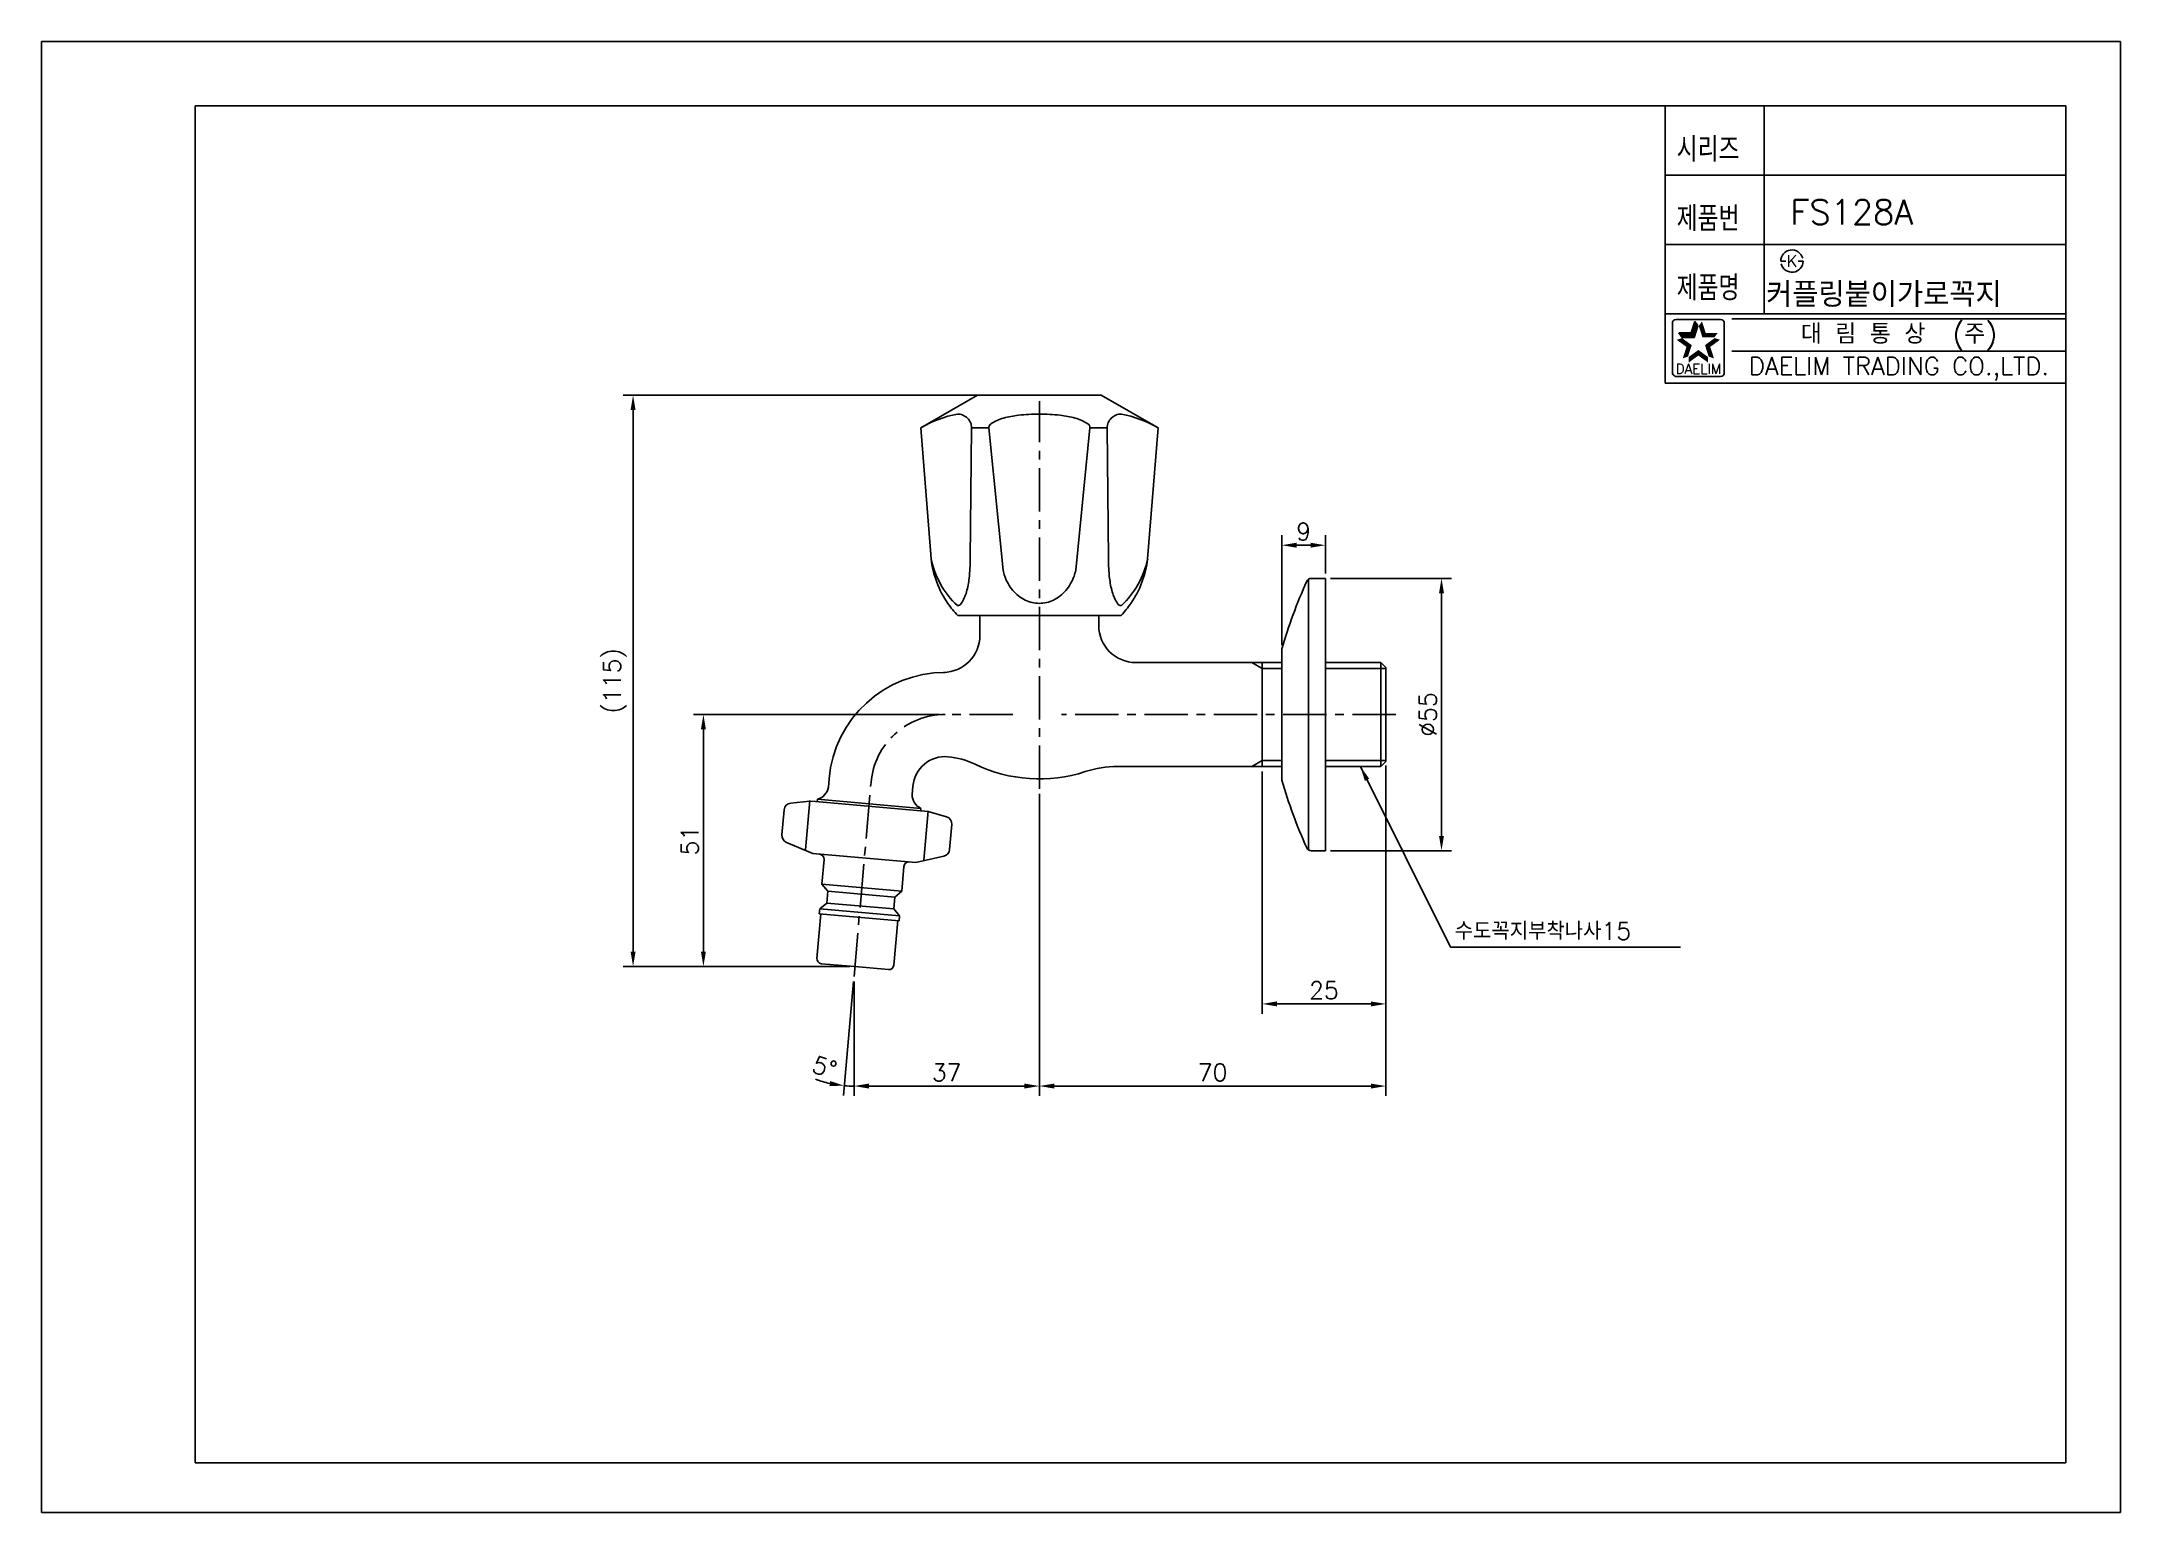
# Model space of a CAD drawing. Extents: x 6204 to 6624, y -603 to -306.
import ezdxf
from ezdxf.enums import TextEntityAlignment as Align

# ---------------------------------------------------------------- set-up
doc = ezdxf.new("R2010")
doc.units = 0
doc.header["$LTSCALE"] = 7
doc.header["$MEASUREMENT"] = 0
doc.linetypes.add('CENTER', pattern=[2, 1.25, -0.25, 0.25, -0.25])
doc.layers.get('0').update_dxf_attribs({"color": 2, "linetype": 'CONTINUOUS'})
for name, color, linetype in [('CL', 1, 'CENTER'), ('D', 2, 'CONTINUOUS'), ('DIM', 2, 'CONTINUOUS'), ('DWG', 7, 'CONTINUOUS'), ('TXT', 4, 'CONTINUOUS')]:
    doc.layers.add(name, color=color, linetype=linetype)
doc.styles.add('GHS', font='ROMANS', dxfattribs={"bigfont": 'GHS'})
doc.styles.add('ROMANS', font='romans')
doc.dimstyles.get("Standard").update_dxf_attribs({"dimtxt": 0.18, "dimasz": 0.18, "dimexe": 0.18, "dimexo": 0.0625, "dimgap": 0.09, "dimtad": 0, "dimtih": 1, "dimtoh": 1, "dimdec": 4, "dimzin": 0, "dimdsep": 46, "dimtxsty": 'Standard', "dimcen": 0.09, "dimadec": 0, "dimazin": 0, "dimtfac": 1, "dimtdec": 4, "dimtofl": 0, "dimtmove": 0, "dimatfit": 3, "dimfxl": 0, "dimtolj": 1, "dimtzin": 0, "dimarcsym": 0})

# ---------------------------------------------------------------- blocks, each defined once
blk = doc.blocks.new('BORDER')
for p, q in [((1, 1), (0, 1)), ((0, 1), (0, 0)), ((1, 0), (1, 1)), ((0, 0), (1, 0))]:
    blk.add_line(p, q)

msp = doc.modelspace()

# ---------------------------------------------------------------- linework, layer by layer
at = {"color": 7}
for p, q in [((6531.57, -318.78), (6531.57, -374.78)), ((6551.57, -318.78), (6551.57, -360.78)), ((6531.57, -332.78), (6612.57, -332.78)), ((6531.57, -346.78), (6612.57, -346.78)), ((6531.57, -360.78), (6612.57, -360.78)), ((6531.57, -374.78), (6612.57, -374.78))]:
    msp.add_line(p, q, dxfattribs=at)
at = {"color": 2, "linetype": 'Continuous'}
for p, q in [((6533.04, -372.65), (6533.04, -362.65)), ((6533.79, -361.9), (6542.79, -361.9)), ((6543.54, -362.65), (6543.54, -372.65)), ((6545.07, -361.78), (6612.57, -361.78)), ((6545.07, -368.28), (6612.57, -368.28)), ((6542.79, -373.4), (6534.04, -373.4))]:
    msp.add_line(p, q, dxfattribs=at)
at = {"color": 2}
for p, q in [((6535.05, -365.51), (6534.38, -364.6)), ((6534.38, -364.6), (6536.81, -364.6)), ((6536.81, -364.6), (6537.55, -362.29)), ((6537.47, -365.51), (6538.22, -363.21)), ((6538.22, -363.21), (6537.55, -362.29)), ((6535.05, -365.51), (6537.47, -365.51))]:
    msp.add_line(p, q, dxfattribs=at)
for p, q in [((6404.15, -377.17), (6321.07, -377.17)), ((6323.07, -489.57), (6323.07, -380.17)), ((6454.13, -427.69), (6454.13, -405.48)), ((6462.95, -413.17), (6462.95, -405.48)), ((6457.13, -407.48), (6459.95, -407.48)), ((6463.95, -414.17), (6488.4, -414.17)), ((6486.4, -417.17), (6486.4, -466.17)), ((6385.09, -441.67), (6335.28, -441.67)), ((6337.28, -489.57), (6337.28, -444.67)), ((6450.15, -453.17), (6450.15, -502.1)), ((6475.15, -451.97), (6475.15, -502.1)), ((6475.15, -451.97), (6475.15, -518.69)), ((6405.15, -457.67), (6405.15, -518.69)), ((6405.15, -458.67), (6405.15, -518.69)), ((6463.95, -469.17), (6488.4, -469.17)), ((6366.89, -492.57), (6321.07, -492.57)), ((6353.04, -492.57), (6335.28, -492.57)), ((6366.89, -492.57), (6337.02, -492.57)), ((6367.63, -495.56), (6365.61, -518.62)), ((6367.71, -495.56), (6367.71, -518.69)), ((6453.15, -500.1), (6472.15, -500.1)), ((6370.71, -516.69), (6402.15, -516.69)), ((6408.15, -516.69), (6472.15, -516.69))]:
    msp.add_line(p, q)
at = {"color": 2, "linetype": 'Continuous'}
for centre, radius, start, end in [((6533.79, -362.65), 0.75, 90, 180), ((6542.79, -362.65), 0.75, 0, 90), ((6533.92, -372.52), 0.884, 188.1301, 278.1301), ((6542.79, -372.65), 0.75, 270, 0)]:
    msp.add_arc(centre, radius, start, end, dxfattribs=at)
for start, end in [(249.4648, 257.2324), (265, 270)]:
    msp.add_arc((6367.71, -494.56), 22.15, start, end)
at = {"color": 2}
for points in [[(6534.38, -364.6), (6535.05, -365.51), (6536.81, -364.6), (6537.47, -365.51)], [(6536.81, -364.6), (6537.47, -365.51), (6537.55, -362.29), (6538.22, -363.21)], [(6539.03, -362.29), (6538.37, -363.21), (6539.78, -364.6), (6539.12, -365.51)], [(6539.78, -364.6), (6539.12, -365.51), (6542.21, -364.6), (6541.54, -365.51)], [(6535.89, -367.43), (6536.96, -367.08), (6533.92, -366), (6535, -365.65)], [(6535.14, -369.74), (6536.21, -369.39), (6535.89, -367.43), (6536.96, -367.08)], [(6538.29, -369.18), (6538.29, -368.05), (6536.33, -370.6), (6536.33, -369.47)], [(6540.26, -370.6), (6540.26, -369.47), (6538.29, -369.18), (6538.29, -368.05)], [(6542.66, -366), (6541.59, -365.65), (6540.7, -367.43), (6539.63, -367.08)], [(6540.7, -367.43), (6539.63, -367.08), (6541.45, -369.74), (6540.38, -369.39)]]:
    msp.add_solid(points, dxfattribs=at)
for points in [[(6322.57, -380.17), (6323.57, -380.17), (6323.07, -377.17)], [(6457.13, -406.98), (6457.13, -407.98), (6454.13, -407.48)], [(6459.95, -406.98), (6459.95, -407.98), (6462.95, -407.48)], [(6485.9, -417.17), (6486.9, -417.17), (6486.4, -414.17)], [(6336.78, -444.67), (6337.78, -444.67), (6337.28, -441.67)], [(6485.9, -466.17), (6486.9, -466.17), (6486.4, -469.17)], [(6322.57, -489.57), (6323.57, -489.57), (6323.07, -492.57)], [(6336.78, -489.57), (6337.78, -489.57), (6337.28, -492.57)], [(6453.15, -499.6), (6453.15, -500.6), (6450.15, -500.1)], [(6472.15, -499.6), (6472.15, -500.6), (6475.15, -500.1)], [(6362.9, -515.67), (6362.74, -516.66), (6365.78, -516.63)], [(6370.71, -516.19), (6370.71, -517.19), (6367.71, -516.69)], [(6402.15, -516.19), (6402.15, -517.19), (6405.15, -516.69)], [(6408.15, -516.19), (6408.15, -517.19), (6405.15, -516.69)], [(6472.15, -516.19), (6472.15, -517.19), (6475.15, -516.69)]]:
    msp.add_solid(points)
at = {"layer": 'CL'}
for p, q in [((6405.15, -456.67), (6405.15, -378.39)), ((6399.79, -441.67), (6386.09, -441.67)), ((6477.15, -441.67), (6409.65, -441.67)), ((6367.71, -494.56), (6371.14, -455.36))]:
    msp.add_line(p, q, dxfattribs=at)
msp.add_arc((6386.09, -456.67), 15, 90, 175, dxfattribs=at)
at = {"layer": 'D', "color": 7}
for p, q in [((6459.55, -469.01), (6459.55, -414.33)), ((6460.1, -414.17), (6462.95, -414.17)), ((6462.95, -469.17), (6462.95, -414.17)), ((6454.13, -428.69), (6454.13, -454.65)), ((6460.1, -469.17), (6462.95, -469.17))]:
    msp.add_line(p, q, dxfattribs=at)
at = {"layer": 'D'}
for p, q in [((6448.08, -431.17), (6450.15, -432.37)), ((6454.13, -432.37), (6450.15, -432.37)), ((6475.15, -432.37), (6462.95, -432.37)), ((6448.08, -452.17), (6450.15, -450.97)), ((6454.13, -450.97), (6450.15, -450.97)), ((6475.15, -450.97), (6462.95, -450.97))]:
    msp.add_line(p, q, dxfattribs=at)
at = {"layer": 'D', "color": 7}
for centre, radius, start, end in [((6550.29, -455.99), 100, 155.652, 163.9974), ((6460.1, -415.17), 1, 90, 155.652), ((6455.13, -428.69), 1, 163.9974, 180), ((6455.13, -454.65), 1, 180, 196.0026), ((6550.29, -427.36), 100, 196.0026, 204.348), ((6460.1, -468.17), 1, 204.348, 270)]:
    msp.add_arc(centre, radius, start, end, dxfattribs=at)
at = {"layer": 'DIM'}
for p, q in [((6554.95, -350.1), (6555.45, -350.1)), ((6555.45, -350.1), (6555.95, -350.1)), ((6558.95, -350.1), (6558.45, -350.1)), ((6559.45, -350.1), (6558.95, -350.1))]:
    msp.add_line(p, q, dxfattribs=at)
for start, end in [(15, 180), (195, 0)]:
    msp.add_arc((6557.2, -350.1), 2.25, start, end, dxfattribs=at)
at = {"layer": 'DWG'}
for p, q in [((6392.65, -377.17), (6381.18, -383.79)), ((6397.15, -377.17), (6392.65, -377.17)), ((6397.15, -377.17), (6405.15, -377.17)), ((6413.15, -377.17), (6405.15, -377.17)), ((6413.15, -377.17), (6417.65, -377.17)), ((6417.65, -377.17), (6429.13, -383.79)), ((6381.18, -383.79), (6383.28, -410.23)), ((6391.46, -383.79), (6391.19, -410.23)), ((6391.46, -383.79), (6394.93, -383.79)), ((6394.93, -383.79), (6397.81, -412.53)), ((6415.38, -383.79), (6412.5, -412.53)), ((6415.38, -383.79), (6418.85, -383.79)), ((6418.85, -383.79), (6419.12, -410.23)), ((6429.13, -383.79), (6427.03, -410.23)), ((6390.15, -421.67), (6388.65, -421.67)), ((6405.15, -421.67), (6390.15, -421.67)), ((6393.15, -425.67), (6393.15, -421.67)), ((6405.15, -421.67), (6420.15, -421.67)), ((6417.15, -423.67), (6417.15, -421.67)), ((6420.15, -421.67), (6421.65, -421.67)), ((6454.13, -431.17), (6424.65, -431.17)), ((6450.15, -431.17), (6450.15, -452.17)), ((6474.15, -431.17), (6462.95, -431.17)), ((6474.15, -431.17), (6474.15, -452.17)), ((6474.15, -431.17), (6475.15, -432.17)), ((6475.15, -441.67), (6475.15, -432.17)), ((6475.15, -441.67), (6475.15, -451.17)), ((6454.13, -452.17), (6420.93, -452.17)), ((6474.15, -452.17), (6462.95, -452.17)), ((6474.15, -452.17), (6475.15, -451.17)), ((6362.52, -456.36), (6362.68, -454.62)), ((6379.46, -457.84), (6379.61, -456.1)), ((6353.59, -460.91), (6353.15, -465.97)), ((6358.77, -459.15), (6354.93, -459.55)), ((6358.78, -459), (6357.91, -468.97)), ((6358.77, -459.15), (6359.91, -459.25)), ((6359.91, -459.25), (6382.68, -461.24)), ((6360.26, -459.28), (6360.3, -458.78)), ((6360.3, -458.78), (6381.22, -460.61)), ((6381.18, -461.11), (6381.22, -460.61)), ((6382.69, -461.1), (6381.82, -471.06)), ((6382.68, -461.24), (6386.38, -462.3)), ((6387.46, -463.88), (6387.02, -468.93)), ((6359.38, -469.74), (6354.06, -467.48)), ((6359.38, -469.74), (6380.23, -471.57)), ((6380.23, -471.57), (6385.86, -470.27)), ((6361.65, -470.95), (6361.21, -475.93)), ((6377.79, -472.36), (6377.35, -477.34)), ((6361.21, -475.93), (6377.35, -477.34)), ((6362.4, -477.33), (6361.21, -475.93)), ((6362.4, -477.33), (6362.19, -479.73)), ((6362.4, -477.33), (6375.94, -478.52)), ((6375.94, -478.52), (6375.73, -480.91)), ((6375.94, -478.52), (6377.35, -477.34)), ((6360.99, -481.93), (6360.21, -490.9)), ((6360.78, -480.91), (6360.69, -481.9)), ((6360.69, -481.9), (6376.83, -483.32)), ((6360.78, -480.91), (6362.19, -479.73)), ((6360.78, -480.91), (6376.92, -482.32)), ((6362.19, -479.73), (6375.73, -480.91)), ((6376.92, -482.32), (6375.73, -480.91)), ((6376.92, -482.32), (6376.83, -483.32)), ((6376.53, -483.29), (6375.75, -492.26)), ((6361.11, -491.98), (6367.89, -492.57)), ((6374.66, -493.16), (6367.89, -492.57))]:
    msp.add_line(p, q, dxfattribs=at)
for points in [[(6391.46, -383.79, 0.100833), (6391.25, -382.72, 0.099431), (6390.62, -381.81, 0.09751), (6389.69, -381.2, 0.096194), (6388.59, -380.99, 0.096194)], [(6405.15, -380.99, 0.028281), (6400.95, -381.23, 0.038652), (6397.92, -381.81, 0.079449), (6395.37, -382.97, 0.251629), (6394.93, -383.79, 0.251629)], [(6405.15, -380.99, -0.028281), (6409.36, -381.23, -0.038652), (6412.39, -381.81, -0.079449), (6414.94, -382.97, -0.251629), (6415.38, -383.79, -0.251629)], [(6418.85, -383.79, -0.100833), (6419.06, -382.72, -0.099431), (6419.69, -381.81, -0.09751), (6420.62, -381.2, -0.096194), (6421.72, -380.99, -0.096194)], [(6388.59, -419.67, 0.251035), (6389.35, -419.26, 0.079699), (6390.43, -416.91, 0.038826), (6390.97, -414.11, 0.028417), (6391.19, -410.23, 0.028417)], [(6421.72, -419.67, -0.251035), (6420.96, -419.26, -0.079699), (6419.88, -416.91, -0.038826), (6419.34, -414.11, -0.028417), (6419.12, -410.23, -0.028417)], [(6397.81, -412.53, 0.029583), (6398.15, -413.74, 0.091517), (6399.78, -416.59, 0.103709), (6402.31, -418.56, 0.114356), (6405.15, -419.22, 0.114356)], [(6412.5, -412.53, -0.029583), (6412.16, -413.74, -0.091517), (6410.53, -416.59, -0.103709), (6408, -418.56, -0.114356), (6405.15, -419.22, -0.114356)]]:
    msp.add_lwpolyline(points, format="xyb", dxfattribs=at)
for centre, radius, start, end in [((6392.84, -403.39), 22.8, 100.7435, 120.7435), ((6417.47, -403.39), 22.8, 59.2565, 79.2565), ((6400.9, -406.53), 18.01, 191.8589, 226.8589), ((6403.14, -407.88), 20, 186.7593, 214.5384), ((6409.41, -406.53), 18.01, 313.1411, 348.1411), ((6407.17, -407.88), 20, 325.4616, 353.2407), ((6403.14, -407.88), 20, 214.5384, 223.6), ((6407.17, -407.88), 20, 316.4, 325.4616), ((6424.65, -423.67), 7.5, 180, 270), ((6385.65, -425.67), 7.5, 270.7988, 0), ((6386.09, -456.67), 23.5, 90, 175), ((6386.09, -456.67), 6.5, 84.8308, 175), ((6385.23, -466.13), 16, 64.334, 84.8308), ((6405.15, -424.67), 30, 244.334, 288.0141), ((6420.93, -473.17), 21, 90, 108.0141), ((6359.56, -455.88), 3, 284.3, 350.6969), ((6355.09, -461.04), 1.5, 96, 175), ((6382.46, -457.88), 3, 179.3031, 245.7), ((6354.65, -466.1), 1.5, 175, 247), ((6385.97, -463.75), 1.5, 355, 74), ((6360.65, -470.86), 1, 355, 85), ((6385.53, -468.8), 1.5, 283, 355), ((6378.78, -472.44), 1, 85, 175), ((6361.2, -490.98), 1, 175, 265), ((6374.75, -492.17), 1, 265, 355)]:
    msp.add_arc(centre, radius, start, end, dxfattribs=at)
at = {"layer": 'TXT'}
for p, q in [((6234.57, -592.78), (6234.57, -318.78)), ((6234.57, -318.78), (6612.57, -318.78)), ((6612.57, -318.78), (6612.57, -592.78)), ((6612.57, -592.78), (6234.57, -592.78))]:
    msp.add_line(p, q, dxfattribs=at)

# ---------------------------------------------------------------- block references
at = {"xscale": 420, "yscale": 297, "zscale": 420}
msp.add_blockref('BORDER', (6203.57, -602.78), dxfattribs=at)

# ---------------------------------------------------------------- texts
at = {"color": 7, "style": 'GHS'}
msp.add_text('FS128A', height=5, dxfattribs=at).set_placement((6569.31, -340.2), align=Align.MIDDLE)
at = {"style": 'GHS'}
msp.add_text('커플링붙이가로꼭지', height=5, dxfattribs=at).set_placement((6551.97, -359.37))
at = {"color": 7, "linetype": 'Continuous'}
for s, height, style, p in [('대 림 통 상  (주)', 4, 'GHS', (6578.83, -365.09)), ('DAELIM TRADING CO.,LTD.', 3.6, 'ROMANS', (6578.83, -371.85))]:
    msp.add_text(s, height=height, dxfattribs=dict(at, style=style)).set_placement(p, align=Align.MIDDLE)
at = {"color": 2, "linetype": 'Continuous', "style": 'ROMANS'}
msp.add_text('DAELIM', height=2, dxfattribs=at).set_placement((6538.29, -372.85), align=Align.CENTER)
at = {"char_height": 3.5, "attachment_point": 5, "style": 'GHS'}
for s, insert in [('\\A1;9', (6458.54, -404.73)), ('\\A1;25', (6462.65, -497.35)), ('\\A1;37', (6386.43, -513.94)), ('\\A1;70', (6440.15, -513.94))]:
    msp.add_mtext(s, dxfattribs=dict(at, insert=insert))
for s, insert, rotation in [('\\A1;(115)', (6319.4, -434.87), 90), ('\\A1;%%C55', (6483.65, -441.67), 90), ('\\A1;51', (6334.53, -467.12), 90), ('\\A1;5%%D', (6361.76, -512.88), 341.9959)]:
    msp.add_mtext(s, dxfattribs=dict(at, insert=insert, rotation=rotation))
at = {"layer": 'D', "style": 'GHS'}
msp.add_text('수도꼭지부착나사15', height=3.5, dxfattribs=at).set_placement((6489.09, -487.13))
at = {"layer": 'DIM', "style": 'GHS', "width": 0.8}
for s, p in [('시리즈', (6533.91, -330.05)), ('제품번', (6533.91, -344.05)), ('제품명', (6533.91, -358.05))]:
    msp.add_text(s, height=5, dxfattribs=at).set_placement(p)
at = {"layer": 'DIM', "style": 'GHS'}
msp.add_text('K', height=2.39, dxfattribs=at).set_placement((6557.2, -350.1), align=Align.MIDDLE)

# ---------------------------------------------------------------- leaders
at = {"layer": 'DIM'}
msp.add_leader([(6470.02, -452.17), (6488.21, -488.62), (6534.72, -488.62)], dimstyle='Standard', override={"dimtxt": 3.5, "dimasz": 3, "dimexe": 2, "dimexo": 1, "dimgap": 1, "dimtih": 0, "dimtoh": 0, "dimtxsty": 'GHS', "dimcen": -0.9, "dimtix": 1, "dimtofl": 1, "dimtmove": 2}, dxfattribs=at)

doc.saveas('drawing.dxf')
